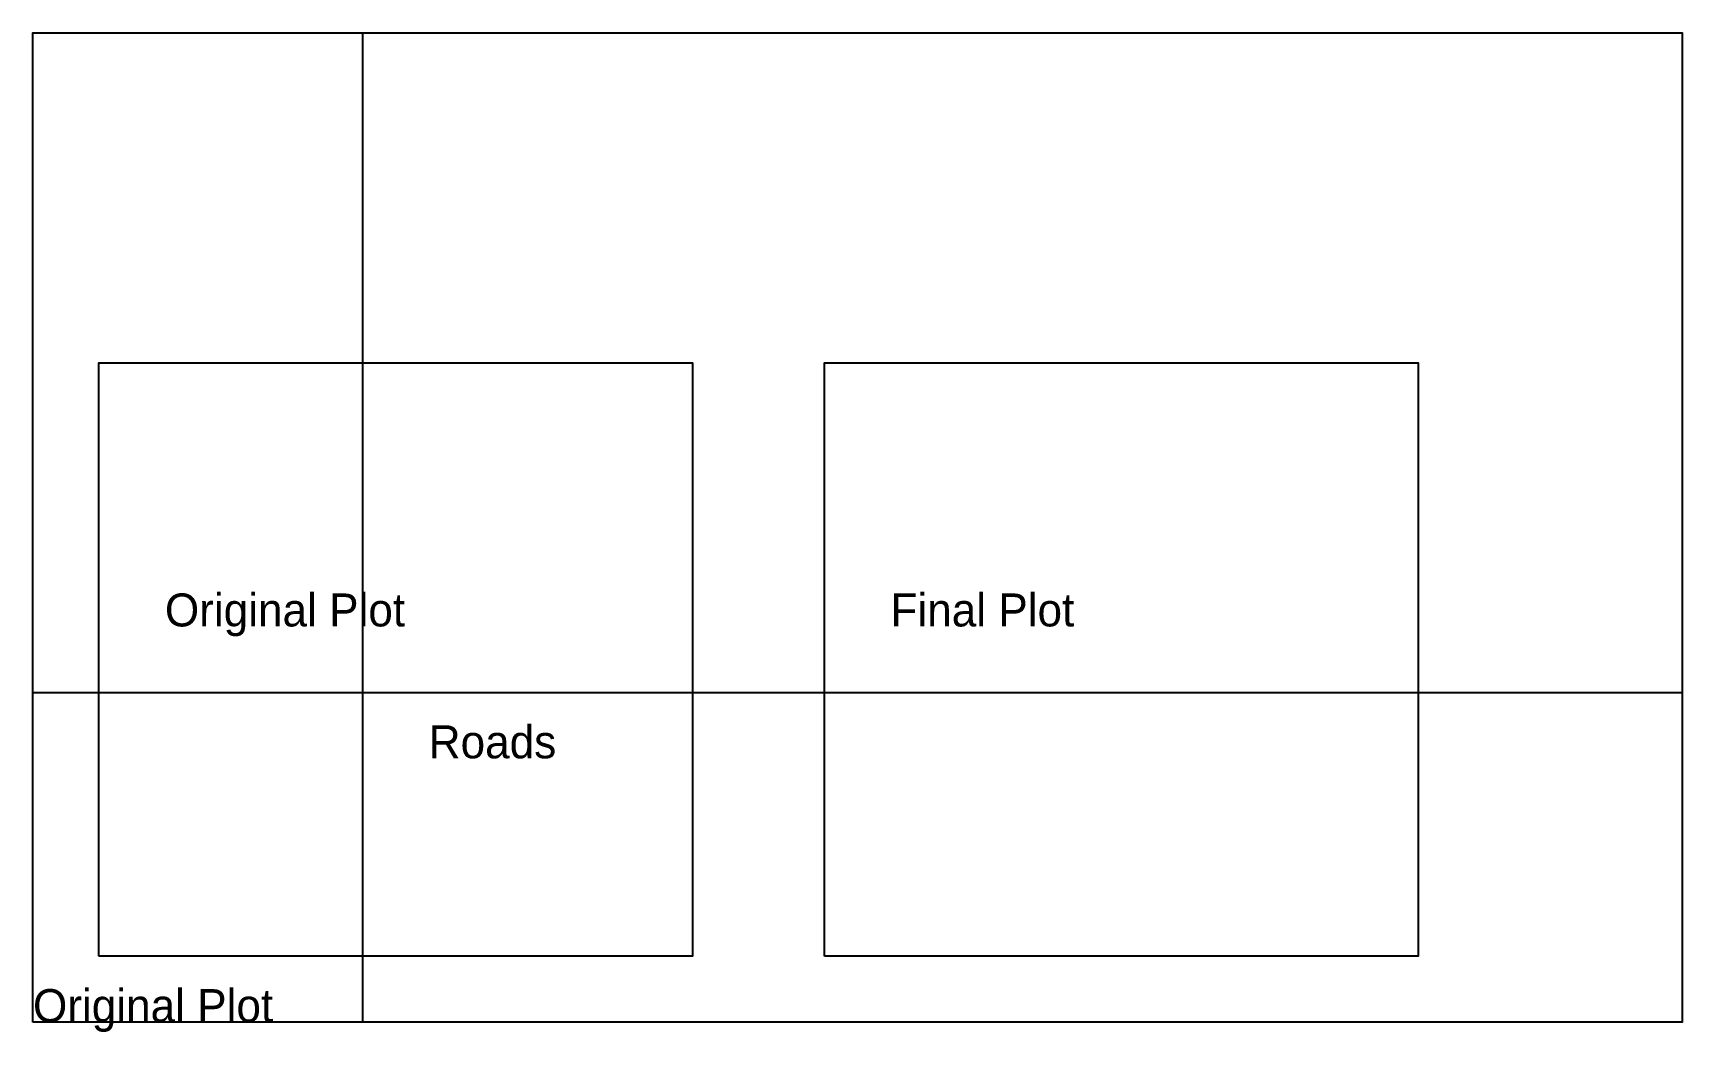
# Model space of a CAD drawing. Header units: metres. Extents: x 0 to 250, y -2 to 150.
import ezdxf

# ---------------------------------------------------------------- set-up
doc = ezdxf.new("R2010")
doc.units = ezdxf.units.M
for name, color, linetype in [('BORDER', 5, 'Continuous'), ('PLOTS_FINAL', 1, 'Continuous'), ('PLOTS_ORIGINAL', 3, 'Continuous'), ('ROADS', 1, 'Continuous'), ('TEXT', 7, 'Continuous')]:
    doc.layers.add(name, color=color, linetype=linetype)

msp = doc.modelspace()

# ---------------------------------------------------------------- linework, layer by layer
at = {"layer": 'BORDER', "color": 5}
msp.add_lwpolyline([(0, 0), (0, 150), (250, 150), (250, 0)], close=True, dxfattribs=at)
at = {"layer": 'PLOTS_FINAL', "color": 1}
msp.add_lwpolyline([(120, 10), (120, 100), (210, 100), (210, 10)], close=True, dxfattribs=at)
at = {"layer": 'PLOTS_ORIGINAL', "color": 3}
msp.add_lwpolyline([(10, 10), (10, 100), (100, 100), (100, 10)], close=True, dxfattribs=at)
at = {"layer": 'ROADS', "color": 1}
for p, q in [((50, 0), (50, 150)), ((0, 50), (250, 50))]:
    msp.add_line(p, q, dxfattribs=at)

# ---------------------------------------------------------------- texts
at = {"layer": 'TEXT', "color": 7}
for s, p in [('Original Plot', (20, 60)), ('Final Plot', (130, 60)), ('Roads', (60, 40)), ('Original Plot', (0, 0))]:
    msp.add_text(s, height=5, dxfattribs=at).set_placement(p)

doc.saveas('drawing.dxf')
